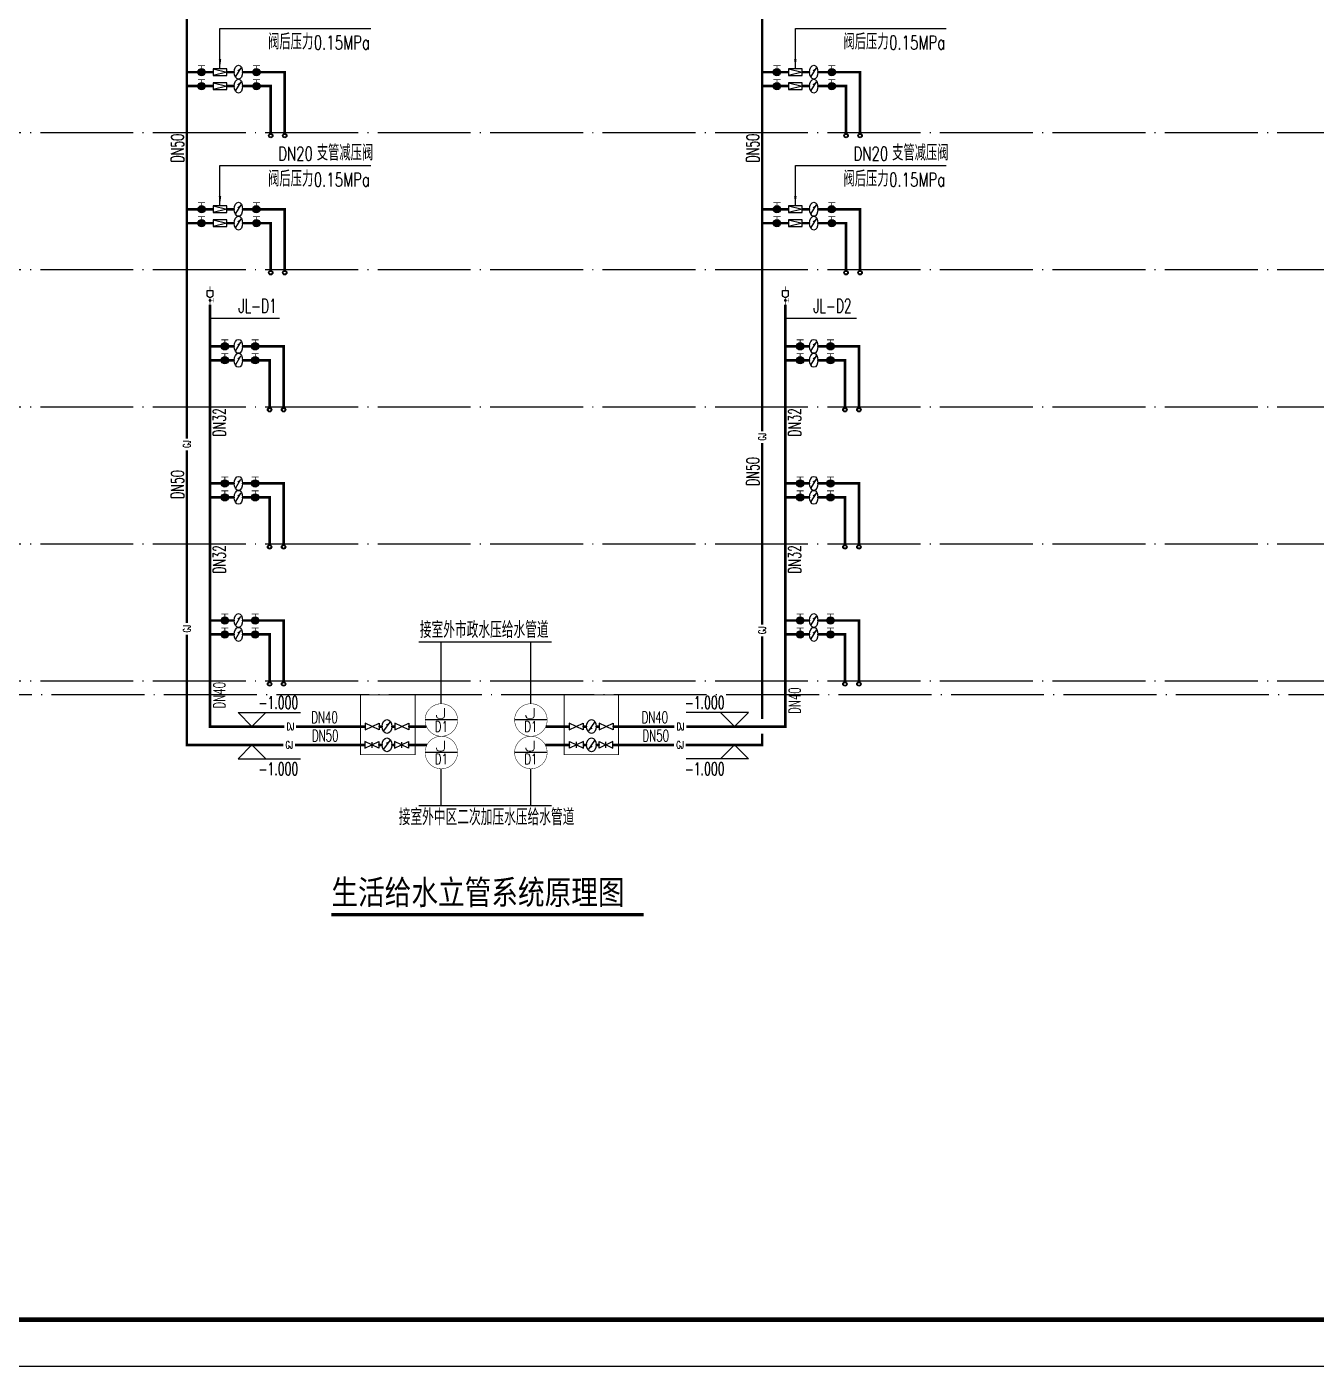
# Model space of a CAD drawing. Extents: x -287580 to -53108, y -522338 to -82629.
# Drawn here: x -134917 to -107168, y -446216 to -417390 of the extents above; entities that cross this region are included whole.
import ezdxf
from ezdxf.enums import TextEntityAlignment as Align

# ---------------------------------------------------------------- set-up
doc = ezdxf.new("R2010")
doc.units = 0
doc.header["$LTSCALE"] = 1000
doc.header["$MEASUREMENT"] = 0
for name, pattern in [('CONTINOUS', [0]), ('DASH', [0.35, 0.25, -0.1]), ('DOTE', [2.42, 2, -0.2, 0.02, -0.2])]:
    doc.linetypes.add(name, pattern=pattern)
for name, color, linetype in [('DIM_SYMB', 99, 'Continuous'), ('DIM_给水', 3, 'Continuous'), ('DOTE', 99, 'Continuous'), ('PIPE-给水', 3, 'Continuous'), ('PIPE-给水高', 91, 'Continuous'), ('PUB_TITLE', 146, 'Continuous'), ('TEXT_给水', 4, 'Continuous'), ('TWT_IDEN', 3, 'Continuous'), ('TWT_LEAD', 3, 'Continuous'), ('TWT_TEXT', 7, 'Continuous'), ('VALVE_给水', 7, 'Continuous'), ('WP_F_PJ', 7, 'Continuous'), ('给排水标注', 4, 'Continuous'), ('给排水留洞', 6, 'Continuous')]:
    doc.layers.add(name, color=color, linetype=linetype)
doc.styles.add('-黑体', font='simhei.ttf', dxfattribs={"width": 0.8})
doc.styles.add('_TCH_DIM', font='SIMPLEX', dxfattribs={"bigfont": 'GBCBIG'})
doc.styles.add('_TWT_CIRCLE', font='COMPLEX', dxfattribs={"width": 1.1, "height": 3, "bigfont": 'HZTXT'})
doc.styles.add('_TWT_DIM_ELE', font='SIMPLEX', dxfattribs={"width": 0.8, "height": 2.7, "bigfont": 'HZTXT'})
doc.styles.add('_TWT_PIPEDN', font='SIMPLEX', dxfattribs={"width": 0.8, "height": 2.5, "bigfont": 'HZTXT'})
doc.styles.add('_TWT_PIPETEXT', font='SIMPLEX', dxfattribs={"width": 0.8, "height": 1.6, "bigfont": 'HZTXT'})
doc.styles.add('_TWT_SERIAL', font='COMPLEX', dxfattribs={"width": 0.8, "height": 3, "bigfont": 'HZTXT'})
doc.styles.add('HZ', font='gbenor.shx', dxfattribs={"bigfont": 'gbcbig.shx'})
doc.styles.get("Standard").update_dxf_attribs({"font": 'gbenor.shx', "bigfont": 'gbcbig.shx'})

# ---------------------------------------------------------------- blocks, each defined once
blk = doc.blocks.new('SDFASDFS')
at = {"layer": '给排水标注', "ltscale": 0.05, "const_width": 56.3}
blk.add_lwpolyline([(-45303, -121619, -1), (-45303, -121676, -1)], format="xyb", close=True, dxfattribs=at)
at = {"layer": '给排水标注', "ltscale": 0.05, "const_width": 11.4}
for points in [[(-45246, -121647), (-45201, -121647)], [(-45201, -121592), (-45201, -121703)]]:
    blk.add_lwpolyline(points, dxfattribs=at)
at = {"layer": '给排水标注', "ltscale": 0.05}
blk.add_circle((-45303, -121647), 56.8, dxfattribs=at)
blk = doc.blocks.new('$VA026_2')
blk.add_lwpolyline([(-100, 499), (100, 499), (100, 319, -0.683235), (-100, 319), (-100, 499)], format="xyb")
for points, const_width in [([(0, 499), (0, 649)], 30), ([(0, 251), (0, 0)], 30), ([(0, 149), (120, 149)], 15), ([(120, 229), (120, 79)], 15)]:
    blk.add_lwpolyline(points, dxfattribs=dict(const_width=const_width))
at = {"const_width": 50}
blk.add_lwpolyline([(-25, 149, 1), (25, 149, 1)], format="xyb", close=True, dxfattribs=at)
at = {"style": 'HZ', "width": 0.7, "flags": 1}
for tag in ['UNIT', 'WHAT', 'SPEC']:
    blk.add_attdef(tag, (0, 0), '', height=0.001, dxfattribs=at)
blk = doc.blocks.new('$VALVE$00000742')
blk.add_line((-93, -93), (93, 93))
blk.add_lwpolyline([(93, 93, 0, 50, 0), (-13, 22, 50, 50, 0)], format="xyseb")
blk.add_circle((0, 0), 150)
for p in [(-150, 0), (150, 0)]:
    blk.add_point(p)
blk = doc.blocks.new('$VALVE$00000296')
for points in [[(-125, 72), (-125, -72), (125, 72), (125, -72), (-125, 72)], [(0, 60), (0, -64)]]:
    blk.add_lwpolyline(points)
for p in [(-125, 0), (125, 0)]:
    blk.add_point(p)
blk = doc.blocks.new('$VALVE$00000301')
for points in [[(-125, 72), (125, 0), (-125, -72)], [(-125, 72), (-125, -72), (125, -72), (125, 72), (-125, 72)]]:
    blk.add_lwpolyline(points)
for p in [(-125, 0), (125, 0)]:
    blk.add_point(p)
blk = doc.blocks.new('$VALVE$00000295')
blk.add_lwpolyline([(-125, 72), (-125, -72), (125, 72), (125, -72), (-125, 72)])
for p in [(-125, 0), (125, 0)]:
    blk.add_point(p)

msp = doc.modelspace()

# ---------------------------------------------------------------- hatches: boundary and pattern name
at = {"layer": 'PIPE-给水', "linetype": 'Continuous'}
for color, points in [(256, [(-129390.5, -424267), (-129363, -424267), (-129363, -424239.5)]), (256, [(-129390.5, -424267), (-129390.5, -424239.5), (-129363, -424239.5)]), (256, [(-117008.8, -424267), (-116981.3, -424267), (-116981.3, -424239.5)]), (256, [(-117008.8, -424267), (-117008.8, -424239.5), (-116981.3, -424239.5)]), (256, [(-129692.1, -424567), (-129692.1, -424539.5), (-129664.6, -424539.5)]), (256, [(-129692.1, -424567), (-129664.6, -424567), (-129664.6, -424539.5)]), (256, [(-117310.4, -424567), (-117310.4, -424539.5), (-117282.9, -424539.5)]), (256, [(-117310.4, -424567), (-117282.9, -424567), (-117282.9, -424539.5)]), (256, [(-129390.5, -427217), (-129363, -427217), (-129363, -427189.5)]), (256, [(-129390.5, -427217), (-129390.5, -427189.5), (-129363, -427189.5)]), (256, [(-117008.8, -427217), (-116981.3, -427217), (-116981.3, -427189.5)]), (256, [(-117008.8, -427217), (-117008.8, -427189.5), (-116981.3, -427189.5)]), (256, [(-129692.1, -427517), (-129692.1, -427489.5), (-129664.6, -427489.5)]), (256, [(-129692.1, -427517), (-129664.6, -427517), (-129664.6, -427489.5)]), (256, [(-117310.4, -427517), (-117310.4, -427489.5), (-117282.9, -427489.5)]), (256, [(-117310.4, -427517), (-117282.9, -427517), (-117282.9, -427489.5)]), (256, [(-129390.5, -430167), (-129363, -430167), (-129363, -430139.5)]), (256, [(-129390.5, -430167), (-129390.5, -430139.5), (-129363, -430139.5)]), (256, [(-117008.8, -430167), (-116981.3, -430167), (-116981.3, -430139.5)]), (256, [(-117008.8, -430167), (-117008.8, -430139.5), (-116981.3, -430139.5)]), (256, [(-129692.1, -430467), (-129692.1, -430439.5), (-129664.6, -430439.5)]), (256, [(-129692.1, -430467), (-129664.6, -430467), (-129664.6, -430439.5)]), (256, [(-117310.4, -430467), (-117310.4, -430439.5), (-117282.9, -430439.5)]), (256, [(-117310.4, -430467), (-117282.9, -430467), (-117282.9, -430439.5)]), (256, [(-130972.9, -432449.9), (-131000.4, -432449.9), (-131000.4, -432477.4)]), (256, [(-130972.9, -432449.9), (-130972.9, -432477.4), (-131000.4, -432477.4)]), (256, [(-118591.2, -432449.9), (-118563.7, -432449.9), (-118563.7, -432477.4)]), (256, [(-118591.2, -432449.9), (-118591.2, -432477.4), (-118563.7, -432477.4)]), (2, [(-131472.9, -432844.4), (-131472.9, -432871.9), (-131500.4, -432871.9)]), (2, [(-119091.2, -432844.4), (-119091.2, -432871.9), (-119063.7, -432871.9)])]:
    msp.add_hatch(color=color, dxfattribs=at).paths.add_polyline_path(points)
at = {"layer": 'PIPE-给水高', "linetype": 'Continuous'}
for points in [[(-129365.5, -418367), (-129338, -418367), (-129338, -418339.5)], [(-129365.5, -418367), (-129365.5, -418339.5), (-129338, -418339.5)], [(-116983.8, -418367), (-116956.3, -418367), (-116956.3, -418339.5)], [(-116983.8, -418367), (-116983.8, -418339.5), (-116956.3, -418339.5)], [(-129667.1, -418667), (-129667.1, -418639.5), (-129639.6, -418639.5)], [(-129667.1, -418667), (-129639.6, -418667), (-129639.6, -418639.5)], [(-117285.4, -418667), (-117285.4, -418639.5), (-117257.9, -418639.5)], [(-117285.4, -418667), (-117257.9, -418667), (-117257.9, -418639.5)], [(-129365.5, -421317), (-129338, -421317), (-129338, -421289.5)], [(-129365.5, -421317), (-129365.5, -421289.5), (-129338, -421289.5)], [(-116983.8, -421317), (-116956.3, -421317), (-116956.3, -421289.5)], [(-116983.8, -421317), (-116983.8, -421289.5), (-116956.3, -421289.5)], [(-129667.1, -421617), (-129667.1, -421589.5), (-129639.6, -421589.5)], [(-129667.1, -421617), (-129639.6, -421617), (-129639.6, -421589.5)], [(-117285.4, -421617), (-117285.4, -421589.5), (-117257.9, -421589.5)], [(-117285.4, -421617), (-117257.9, -421617), (-117257.9, -421589.5)], [(-131472.9, -432844.4), (-131500.4, -432844.4), (-131500.4, -432871.9)], [(-119091.2, -432844.4), (-119063.7, -432844.4), (-119063.7, -432871.9)]]:
    msp.add_hatch(color=2, dxfattribs=at).paths.add_polyline_path(points)

# ---------------------------------------------------------------- linework, layer by layer
at = {"layer": 'DIM_SYMB', "color": 3, "const_width": 70}
msp.add_lwpolyline([(-128362, -436495.4), (-121643.7, -436495.4)], dxfattribs=at)
at = {"layer": 'DIM_给水', "linetype": 'Continuous'}
for p, q in [((-130972.9, -423664), (-130459.1, -423664)), ((-130459.1, -423664), (-129478.5, -423664)), ((-118591.2, -423664), (-118077.4, -423664)), ((-118077.4, -423664), (-117062.5, -423664)), ((-130070.3, -432449.9), (-130370.3, -432149.9)), ((-130370.3, -432149.9), (-129029.4, -432149.9)), ((-130070.3, -432449.9), (-129770.3, -432149.9)), ((-119385.9, -432149.9), (-120726.8, -432149.9)), ((-119685.9, -432449.9), (-119985.9, -432149.9)), ((-119685.9, -432449.9), (-119385.9, -432149.9)), ((-130289.2, -432449.9), (-129770.3, -432449.9)), ((-119467, -432449.9), (-119985.9, -432449.9)), ((-130070.3, -432844.4), (-130370.3, -433144.4)), ((-130289.2, -432844.4), (-129770.3, -432844.4)), ((-130070.3, -432844.4), (-129770.3, -433144.4)), ((-119685.9, -432844.4), (-119985.9, -433144.4)), ((-119467, -432844.4), (-119985.9, -432844.4)), ((-119685.9, -432844.4), (-119385.9, -433144.4)), ((-130370.3, -433144.4), (-129029.4, -433144.4)), ((-119385.9, -433144.4), (-120726.8, -433144.4))]:
    msp.add_line(p, q, dxfattribs=at)
at = {"layer": 'DOTE', "linetype": 'DOTE'}
for p, q in [((-151564.8, -419667.2), (-81566, -419667.2)), ((-151564.8, -422617.2), (-81566, -422617.2)), ((-151564.8, -425567.2), (-81566, -425567.2)), ((-151564.8, -428517.2), (-81566, -428517.2)), ((-151564.8, -431467.2), (-81566, -431467.2)), ((-81566, -431767.2), (-151631.8, -431767.2))]:
    msp.add_line(p, q, dxfattribs=at)
at = {"layer": 'PIPE-给水', "linetype": 'Continuous', "const_width": 55}
for points in [[(-130972.9, -423369.9), (-130972.9, -424267)], [(-118591.2, -423369.9), (-118591.2, -424267)], [(-130972.9, -424267), (-130452.2, -424267)], [(-130972.9, -424267), (-130972.9, -424567)], [(-130273.1, -424267), (-129390.5, -424267)], [(-129390.5, -424267), (-129390.5, -425586.2)], [(-118591.2, -424267), (-118070.5, -424267)], [(-118591.2, -424267), (-118591.2, -424567)], [(-117891.4, -424267), (-117008.8, -424267)], [(-117008.8, -424267), (-117008.8, -425586.2)], [(-130972.9, -424567), (-130452.2, -424567)], [(-130972.9, -424567), (-130972.9, -427217)], [(-130273.1, -424567), (-129692.1, -424567)], [(-129692.1, -424567), (-129692.1, -425586.2)], [(-118591.2, -424567), (-118070.5, -424567)], [(-118591.2, -424567), (-118591.2, -427217)], [(-117891.4, -424567), (-117310.4, -424567)], [(-117310.4, -424567), (-117310.4, -425586.2)], [(-130972.9, -427217), (-130452.2, -427217)], [(-130972.9, -427217), (-130972.9, -427517)], [(-130273.1, -427217), (-129390.5, -427217)], [(-129390.5, -427217), (-129390.5, -428536.2)], [(-118591.2, -427217), (-118070.5, -427217)], [(-118591.2, -427217), (-118591.2, -427517)], [(-117891.4, -427217), (-117008.8, -427217)], [(-117008.8, -427217), (-117008.8, -428536.2)], [(-130972.9, -427517), (-130452.2, -427517)], [(-130972.9, -427517), (-130972.9, -430167)], [(-130273.1, -427517), (-129692.1, -427517)], [(-129692.1, -427517), (-129692.1, -428536.2)], [(-118591.2, -427517), (-118070.5, -427517)], [(-118591.2, -427517), (-118591.2, -430167)], [(-117891.4, -427517), (-117310.4, -427517)], [(-117310.4, -427517), (-117310.4, -428536.2)], [(-130972.9, -430167), (-130452.2, -430167)], [(-130972.9, -430167), (-130972.9, -430467)], [(-130273.1, -430167), (-129390.5, -430167)], [(-129390.5, -430167), (-129390.5, -431486.2)], [(-118591.2, -430167), (-118070.5, -430167)], [(-118591.2, -430167), (-118591.2, -430467)], [(-117891.4, -430167), (-117008.8, -430167)], [(-117008.8, -430167), (-117008.8, -431486.2)], [(-130972.9, -430467), (-130452.2, -430467)], [(-130972.9, -430467), (-130972.9, -432449.9)], [(-130273.1, -430467), (-129692.1, -430467)], [(-129692.1, -430467), (-129692.1, -431486.2)], [(-118591.2, -430467), (-118070.5, -430467)], [(-118591.2, -430467), (-118591.2, -432449.9)], [(-117891.4, -430467), (-117310.4, -430467)], [(-117310.4, -430467), (-117310.4, -431486.2)], [(-130972.9, -432449.9), (-129373.1, -432449.9)], [(-129121.9, -432449.9), (-127635.7, -432449.9)], [(-127335.3, -432449.9), (-127270, -432449.9)], [(-127060, -432449.9), (-126997.7, -432449.9)], [(-126697.3, -432449.9), (-126315.8, -432449.9)], [(-123242.7, -432449.9), (-123748.4, -432449.9)], [(-122870, -432449.9), (-122942.3, -432449.9)], [(-122597.7, -432449.9), (-122660, -432449.9)], [(-120983, -432449.9), (-122297.3, -432449.9)], [(-118591.2, -432449.9), (-120722, -432449.9)]]:
    msp.add_lwpolyline(points, dxfattribs=at)
at = {"layer": 'PIPE-给水', "color": 2, "linetype": 'Continuous', "const_width": 55}
for points in [[(-131472.9, -432844.4), (-129398.1, -432844.4)], [(-129146.9, -432844.4), (-127639.5, -432844.4)], [(-127339.5, -432844.4), (-127270, -432844.4)], [(-127060, -432844.4), (-127002, -432844.4)], [(-126702, -432844.4), (-126304.9, -432844.4)], [(-123239.5, -432844.4), (-123759.3, -432844.4)], [(-122870, -432844.4), (-122939.5, -432844.4)], [(-122602, -432844.4), (-122660, -432844.4)], [(-120987.6, -432844.4), (-122302, -432844.4)], [(-119091.2, -432844.4), (-120736.4, -432844.4)]]:
    msp.add_lwpolyline(points, dxfattribs=at)
at = {"layer": 'PIPE-给水高', "color": 2, "linetype": 'Continuous', "const_width": 55}
for points in [[(-131472.9, -415717), (-131472.9, -418367)], [(-119091.2, -415717), (-119091.2, -418367)], [(-131472.9, -418367), (-131472.9, -418667)], [(-131472.9, -418367), (-130908.8, -418367)], [(-130609.2, -418367), (-130451.7, -418367)], [(-130272.6, -418367), (-129365.5, -418367)], [(-129365.5, -418367), (-129365.5, -419686.2)], [(-119091.2, -418367), (-119091.2, -418667)], [(-119091.2, -418367), (-118527.1, -418367)], [(-118227.5, -418367), (-118070, -418367)], [(-117890.9, -418367), (-116983.8, -418367)], [(-116983.8, -418367), (-116983.8, -419686.2)], [(-131472.9, -418667), (-131472.9, -421317)], [(-131472.9, -418667), (-130908.8, -418667)], [(-130609.2, -418667), (-130451.7, -418667)], [(-130272.6, -418667), (-129667.1, -418667)], [(-129667.1, -418667), (-129667.1, -419686.2)], [(-119091.2, -418667), (-119091.2, -421317)], [(-119091.2, -418667), (-118527.1, -418667)], [(-118227.5, -418667), (-118070, -418667)], [(-117890.9, -418667), (-117285.4, -418667)], [(-117285.4, -418667), (-117285.4, -419686.2)], [(-131472.9, -421317), (-131472.9, -421617)], [(-131472.9, -421317), (-130908.8, -421317)], [(-130609.2, -421317), (-130451.7, -421317)], [(-130272.6, -421317), (-129365.5, -421317)], [(-129365.5, -421317), (-129365.5, -422636.2)], [(-119091.2, -421317), (-119091.2, -421617)], [(-119091.2, -421317), (-118527.1, -421317)], [(-118227.5, -421317), (-118070, -421317)], [(-117890.9, -421317), (-116983.8, -421317)], [(-116983.8, -421317), (-116983.8, -422636.2)], [(-131472.9, -421617), (-131472.9, -426251.4)], [(-131472.9, -421617), (-130908.8, -421617)], [(-130609.2, -421617), (-130451.7, -421617)], [(-130272.6, -421617), (-129667.1, -421617)], [(-129667.1, -421617), (-129667.1, -422636.2)], [(-119091.2, -421617), (-119091.2, -426092.9)], [(-119091.2, -421617), (-118527.1, -421617)], [(-118227.5, -421617), (-118070, -421617)], [(-117890.9, -421617), (-117285.4, -421617)], [(-117285.4, -421617), (-117285.4, -422636.2)], [(-119091.2, -426344.1), (-119091.2, -430257.9)], [(-131472.9, -426502.6), (-131472.9, -430223.9)], [(-131472.9, -430475.1), (-131472.9, -432844.4)], [(-119091.2, -430509.1), (-119091.2, -432286)], [(-119091.2, -432604), (-119091.2, -432844.4)]]:
    msp.add_lwpolyline(points, dxfattribs=at)
at = {"layer": 'PUB_TITLE'}
msp.add_lwpolyline([(-157666, -446215.5), (-73566, -446215.5), (-73566, -386815.5), (-157666, -386815.5)], close=True, dxfattribs=at)
at = {"layer": 'PUB_TITLE', "const_width": 100}
msp.add_lwpolyline([(-155166, -445215.5), (-74566, -445215.5), (-74566, -387815.5), (-155166, -387815.5)], close=True, dxfattribs=at)
at = {"layer": 'TWT_IDEN', "linetype": 'CONTINOUS'}
for p, q in [((-125645.7, -432308.4), (-126345.7, -432308.4)), ((-123718.5, -432308.4), (-124418.5, -432308.4)), ((-125645.7, -433008.4), (-126345.7, -433008.4)), ((-123718.5, -433008.4), (-124418.5, -433008.4))]:
    msp.add_line(p, q, dxfattribs=at)
at = {"layer": 'TWT_IDEN', "linetype": 'CONTINOUS', "const_width": 10}
for points in [[(-125645.7, -432308.4, 1), (-126345.7, -432308.4, 1)], [(-123718.5, -432308.4, 1), (-124418.5, -432308.4, 1)], [(-125645.7, -433008.4, 1), (-126345.7, -433008.4, 1)], [(-123718.5, -433008.4, 1), (-124418.5, -433008.4, 1)]]:
    msp.add_lwpolyline(points, format="xyb", close=True, dxfattribs=at)
at = {"layer": 'TWT_LEAD'}
for p, q in [((-130759, -418281), (-130759, -417424)), ((-130759, -417424), (-127511, -417424)), ((-118377.3, -418281), (-118377.3, -417424)), ((-118377.3, -417424), (-115129.3, -417424)), ((-130759, -421231), (-130759, -420374)), ((-130759, -420374), (-127511, -420374)), ((-118377.3, -421231), (-118377.3, -420374)), ((-118377.3, -420374), (-115129.3, -420374))]:
    msp.add_line(p, q, dxfattribs=at)
for points in [[(-130759, -418281, 0, 53.3, 0), (-130759, -418081, 0, 0, 0)], [(-118377.3, -418281, 0, 53.3, 0), (-118377.3, -418081, 0, 0, 0)], [(-130759, -421231, 0, 53.3, 0), (-130759, -421031, 0, 0, 0)], [(-118377.3, -421231, 0, 53.3, 0), (-118377.3, -421031, 0, 0, 0)]]:
    msp.add_lwpolyline(points, format="xyseb", dxfattribs=at)
at = {"layer": '给排水标注'}
for p, q in [((-126477.5, -430623.5), (-123628, -430623.5)), ((-125995.7, -431958.4), (-125995.7, -430623.5)), ((-124068.5, -431958.4), (-124068.5, -430623.5)), ((-125995.7, -434151), (-125995.7, -433358.4)), ((-124068.5, -434151), (-124068.5, -433358.4)), ((-126477.5, -434151), (-123628, -434151))]:
    msp.add_line(p, q, dxfattribs=at)
at = {"layer": '给排水标注', "color": 6, "linetype": 'DASH', "ltscale": 0.5, "const_width": 20}
for points in [[(-127732.5, -433055), (-126559.5, -433055), (-126559.5, -431767.2), (-127732.5, -431767.2)], [(-122183, -433055), (-123352, -433055), (-123352, -431767.2), (-122183, -431767.2)]]:
    msp.add_lwpolyline(points, close=True, dxfattribs=at)
at = {"layer": '给排水标注', "linetype": 'Continuous'}
for centre, radius in [((-129667.1, -419732.6), 46.3), ((-129365.5, -419732.6), 46.3), ((-117285.4, -419732.6), 46.3), ((-116983.8, -419732.6), 46.3), ((-129667.1, -419732.6), 33.7), ((-129365.5, -419732.6), 33.7), ((-117285.4, -419732.6), 33.7), ((-116983.8, -419732.6), 33.7), ((-129667.1, -422682.6), 46.3), ((-129667.1, -422682.6), 33.7), ((-129365.5, -422682.6), 46.3), ((-129365.5, -422682.6), 33.7), ((-117285.4, -422682.6), 46.3), ((-117285.4, -422682.6), 33.7), ((-116983.8, -422682.6), 46.3), ((-116983.8, -422682.6), 33.7), ((-129692.1, -425632.6), 46.3), ((-129692.1, -425632.6), 33.7), ((-129390.5, -425632.6), 46.3), ((-129390.5, -425632.6), 33.7), ((-117310.4, -425632.6), 46.3), ((-117310.4, -425632.6), 33.7), ((-117008.8, -425632.6), 46.3), ((-117008.8, -425632.6), 33.7), ((-129692.1, -428582.6), 46.3), ((-129692.1, -428582.6), 33.7), ((-129390.5, -428582.6), 46.3), ((-129390.5, -428582.6), 33.7), ((-117310.4, -428582.6), 46.3), ((-117310.4, -428582.6), 33.7), ((-117008.8, -428582.6), 46.3), ((-117008.8, -428582.6), 33.7), ((-129692.1, -431532.6), 46.3), ((-129692.1, -431532.6), 33.7), ((-129390.5, -431532.6), 46.3), ((-129390.5, -431532.6), 33.7), ((-117310.4, -431532.6), 46.3), ((-117310.4, -431532.6), 33.7), ((-117008.8, -431532.6), 46.3), ((-117008.8, -431532.6), 33.7)]:
    msp.add_circle(centre, radius, dxfattribs=at)

# ---------------------------------------------------------------- block references
at = {"layer": 'VALVE_给水'}
for name, p, xscale, zscale in [('$VALVE$00000742', (-130362.2, -418367), 0.5969249999999999, 0.5969249999999999), ('$VALVE$00000742', (-117980.4, -418367), 0.5969249999999999, 0.5969249999999999), ('$VALVE$00000301', (-130759, -418367), 1.2, 1.2), ('$VALVE$00000742', (-130362.2, -418667), 0.5969249999999999, 0.5969249999999999), ('$VALVE$00000301', (-118377.3, -418367), 1.2, 1.2), ('$VALVE$00000742', (-117980.4, -418667), 0.5969249999999999, 0.5969249999999999), ('$VALVE$00000301', (-130759, -418667), 1.2, 1.2), ('$VALVE$00000301', (-118377.3, -418667), 1.2, 1.2), ('$VALVE$00000301', (-130759, -421317), 1.2, 1.2), ('$VALVE$00000742', (-130362.2, -421317), 0.5969249999999999, 0.5969249999999999), ('$VALVE$00000301', (-118377.3, -421317), 1.2, 1.2), ('$VALVE$00000742', (-117980.4, -421317), 0.5969249999999999, 0.5969249999999999), ('$VALVE$00000301', (-130759, -421617), 1.2, 1.2), ('$VALVE$00000742', (-130362.2, -421617), 0.5969249999999999, 0.5969249999999999), ('$VALVE$00000301', (-118377.3, -421617), 1.2, 1.2), ('$VALVE$00000742', (-117980.4, -421617), 0.5969249999999999, 0.5969249999999999), ('$VALVE$00000742', (-130362.7, -424267), 0.5969249999999999, 0.5969249999999999), ('$VALVE$00000742', (-117980.9, -424267), 0.5969249999999999, 0.5969249999999999), ('$VALVE$00000742', (-130362.7, -424567), 0.5969249999999999, 0.5969249999999999), ('$VALVE$00000742', (-117980.9, -424567), 0.5969249999999999, 0.5969249999999999), ('$VALVE$00000742', (-130362.7, -427217), 0.5969249999999999, 0.5969249999999999), ('$VALVE$00000742', (-117980.9, -427217), 0.5969249999999999, 0.5969249999999999), ('$VALVE$00000742', (-130362.7, -427517), 0.5969249999999999, 0.5969249999999999), ('$VALVE$00000742', (-117980.9, -427517), 0.5969249999999999, 0.5969249999999999), ('$VALVE$00000742', (-130362.7, -430167), 0.5969249999999999, 0.5969249999999999), ('$VALVE$00000742', (-117980.9, -430167), 0.5969249999999999, 0.5969249999999999), ('$VALVE$00000742', (-130362.7, -430467), 0.5969249999999999, 0.5969249999999999), ('$VALVE$00000742', (-117980.9, -430467), 0.5969249999999999, 0.5969249999999999), ('$VALVE$00000742', (-127165, -432449.9), 0.7, 0.7), ('$VALVE$00000295', (-127485.5, -432449.9), 1.2, 1.2), ('$VALVE$00000295', (-126847.5, -432449.9), 1.2, 1.2), ('$VALVE$00000296', (-127489.5, -432844.4), 1.2, 1.2), ('$VALVE$00000742', (-127165, -432844.4), 0.7, 0.7), ('$VALVE$00000296', (-126852, -432844.4), 1.2, 1.2)]:
    msp.add_blockref(name, p, dxfattribs=dict(at, xscale=xscale, zscale=zscale))
at = {"layer": 'VALVE_给水', "rotation": 180}
for name, p, xscale, zscale in [('$VALVE$00000742', (-122765, -432449.9), 0.7, 0.7), ('$VALVE$00000296', (-123089.5, -432844.4), 1.2, 1.2), ('$VALVE$00000742', (-122765, -432844.4), 0.7, 0.7), ('$VALVE$00000296', (-122452, -432844.4), 1.2, 1.2)]:
    msp.add_blockref(name, p, dxfattribs=dict(at, xscale=xscale, zscale=zscale))
at = {"layer": 'VALVE_给水', "xscale": -1.2, "yscale": -1, "zscale": 1.2, "rotation": 180}
for p in [(-123092.5, -432449.9), (-122447.5, -432449.9)]:
    msp.add_blockref('$VALVE$00000295', p, dxfattribs=at)
at = {"layer": 'WP_F_PJ', "xscale": 0.612, "yscale": 0.612, "zscale": 0.612}
for p in [(-130972.9, -423369.9), (-118591.2, -423369.9)]:
    msp.add_blockref('$VA026_2', p, dxfattribs=at)
at = {"layer": '给排水留洞', "xscale": 1.376383666992187, "yscale": 1.376383666992187, "zscale": 1.376383666992187, "rotation": 90}
for p in [(-298588.2, -356012.9), (-297409.1, -356012.9), (-286206.5, -356012.9), (-285027.4, -356012.9), (-298588.2, -356312.9), (-297409.1, -356312.9), (-286206.5, -356312.9), (-285027.4, -356312.9), (-298588.2, -358962.9), (-297409.1, -358962.9), (-286206.5, -358962.9), (-285027.4, -358962.9), (-298588.2, -359262.9), (-297409.1, -359262.9), (-286206.5, -359262.9), (-285027.4, -359262.9), (-298088.2, -361912.9), (-297434.1, -361912.9), (-285706.5, -361912.9), (-285052.4, -361912.9), (-298088.2, -362212.9), (-297434.1, -362212.9), (-285706.5, -362212.9), (-285052.4, -362212.9), (-298088.2, -364862.9), (-297434.1, -364862.9), (-285706.5, -364862.9), (-285052.4, -364862.9), (-298088.2, -365162.9), (-297434.1, -365162.9), (-285706.5, -365162.9), (-285052.4, -365162.9), (-298088.2, -367812.9), (-297434.1, -367812.9), (-285706.5, -367812.9), (-285052.4, -367812.9), (-298088.2, -368112.9), (-297434.1, -368112.9), (-285706.5, -368112.9), (-285052.4, -368112.9)]:
    msp.add_blockref('SDFASDFS', p, dxfattribs=at)

# ---------------------------------------------------------------- texts
at = {"layer": 'DIM_SYMB', "color": 7, "style": '-黑体', "width": 0.8}
msp.add_text('生活给水立管系统原理图', height=525.738, dxfattribs=at).set_placement((-128362, -436279))
at = {"layer": 'DIM_给水', "color": 7, "linetype": 'Continuous', "style": '_TWT_SERIAL', "width": 0.64}
for s, p in [('JL-D1', (-130361.4, -423544)), ('JL-D2', (-117991, -423544))]:
    msp.add_text(s, height=300, dxfattribs=at).set_placement(p)
at = {"layer": 'TEXT_给水', "linetype": 'Continuous', "style": '_TWT_PIPEDN', "width": 0.64}
for s, height, p in [('DN50', 270, (-131537.9, -420308.8)), ('DN50', 270, (-119156.2, -420308.8)), ('DN32', 270, (-130637.9, -426208.8)), ('DN32', 270, (-118256.2, -426208.8)), ('DN50', 270, (-119156.2, -427268.3)), ('DN50', 270, (-131537.9, -427547.5)), ('DN32', 270, (-130637.9, -429158.8)), ('DN32', 270, (-118256.2, -429158.8)), ('DN40', 250, (-130647.9, -432060.5)), ('DN40', 250, (-118266.2, -432175.8))]:
    msp.add_text(s, height=height, rotation=90, dxfattribs=at).set_placement(p)
at = {"layer": 'TEXT_给水', "style": '_TWT_PIPETEXT', "width": 0.64}
for p in [(-131392.9, -426452.6), (-119011.2, -426294.1), (-131392.9, -430425.1), (-119011.2, -430459.1)]:
    msp.add_text('GJ', height=160, rotation=90, dxfattribs=at).set_placement(p)
for s, p in [('DJ', (-129323.1, -432529.9)), ('DJ', (-120928.1, -432529.9)), ('GJ', (-129348.1, -432924.4)), ('GJ', (-120937.6, -432924.4))]:
    msp.add_text(s, height=160, dxfattribs=at).set_placement(p)
at = {"layer": 'TEXT_给水', "linetype": 'Continuous', "style": '_TWT_PIPEDN', "width": 0.64}
for s, p in [('DN40', (-128793.3, -432374.9)), ('DN40', (-121685.8, -432374.9)), ('DN50', (-128778.8, -432769.4)), ('DN50', (-121665.3, -432769.4))]:
    msp.add_text(s, height=250, dxfattribs=at).set_placement(p)
at = {"layer": 'TWT_TEXT', "style": '_TCH_DIM'}
for s, p in [('阀后压力', (-129724, -417879)), ('阀后压力', (-117342.3, -417879)), ('支管减压阀', (-128676.4, -420269)), ('支管减压阀', (-116294.7, -420269)), ('阀后压力', (-129724, -420829)), ('阀后压力', (-117342.3, -420829))]:
    msp.add_text(s, height=337.59, dxfattribs=at).set_placement(p)
at = {"layer": 'TWT_TEXT', "style": '_TCH_DIM', "width": 0.705882}
for s, p in [('0.15MPa', (-128741, -417879)), ('0.15MPa', (-116359.3, -417879)), ('DN20', (-129506.4, -420269)), ('DN20', (-117124.7, -420269)), ('0.15MPa', (-128741, -420829)), ('0.15MPa', (-116359.3, -420829))]:
    msp.add_text(s, height=297.5, dxfattribs=at).set_placement(p)
at = {"layer": 'TWT_TEXT', "linetype": 'Continuous', "style": '_TWT_DIM_ELE', "width": 0.64}
for p in [(-129931.6, -432068.9), (-120756.8, -432068.9), (-129931.6, -433495.4), (-120756.8, -433495.4)]:
    msp.add_text('-1.000', height=270, dxfattribs=at).set_placement(p)
at = {"layer": 'TWT_TEXT', "linetype": 'CONTINOUS', "style": '_TWT_CIRCLE'}
for s, width, p, p2 in [('J', 2.169421, (-126136.5, -432280.2), (-125854.8, -432280.2)), ('J', 2.169421, (-124209.4, -432280.2), (-123927.6, -432280.2)), ('D1', 0.769795, (-126136.5, -432562), (-125854.8, -432562)), ('D1', 0.769795, (-124209.4, -432562), (-123927.6, -432562)), ('J', 2.169421, (-126136.5, -432980.2), (-125854.8, -432980.2)), ('J', 2.169421, (-124209.4, -432980.2), (-123927.6, -432980.2)), ('D1', 0.769795, (-126136.5, -433262), (-125854.8, -433262)), ('D1', 0.769795, (-124209.4, -433262), (-123927.6, -433262))]:
    msp.add_text(s, height=225.4, dxfattribs=dict(at, width=width)).set_placement(p, p2, align=Align.FIT)
at = {"layer": '给排水标注', "ltscale": 0.2}
for s, p in [('接室外市政水压给水管道', (-126458.4, -430543, 0)), ('接室外中区二次加压水压给水管道', (-126912.4, -434573, 0))]:
    msp.add_text(s, height=350, dxfattribs=at).set_placement(p)

doc.saveas('drawing.dxf')
